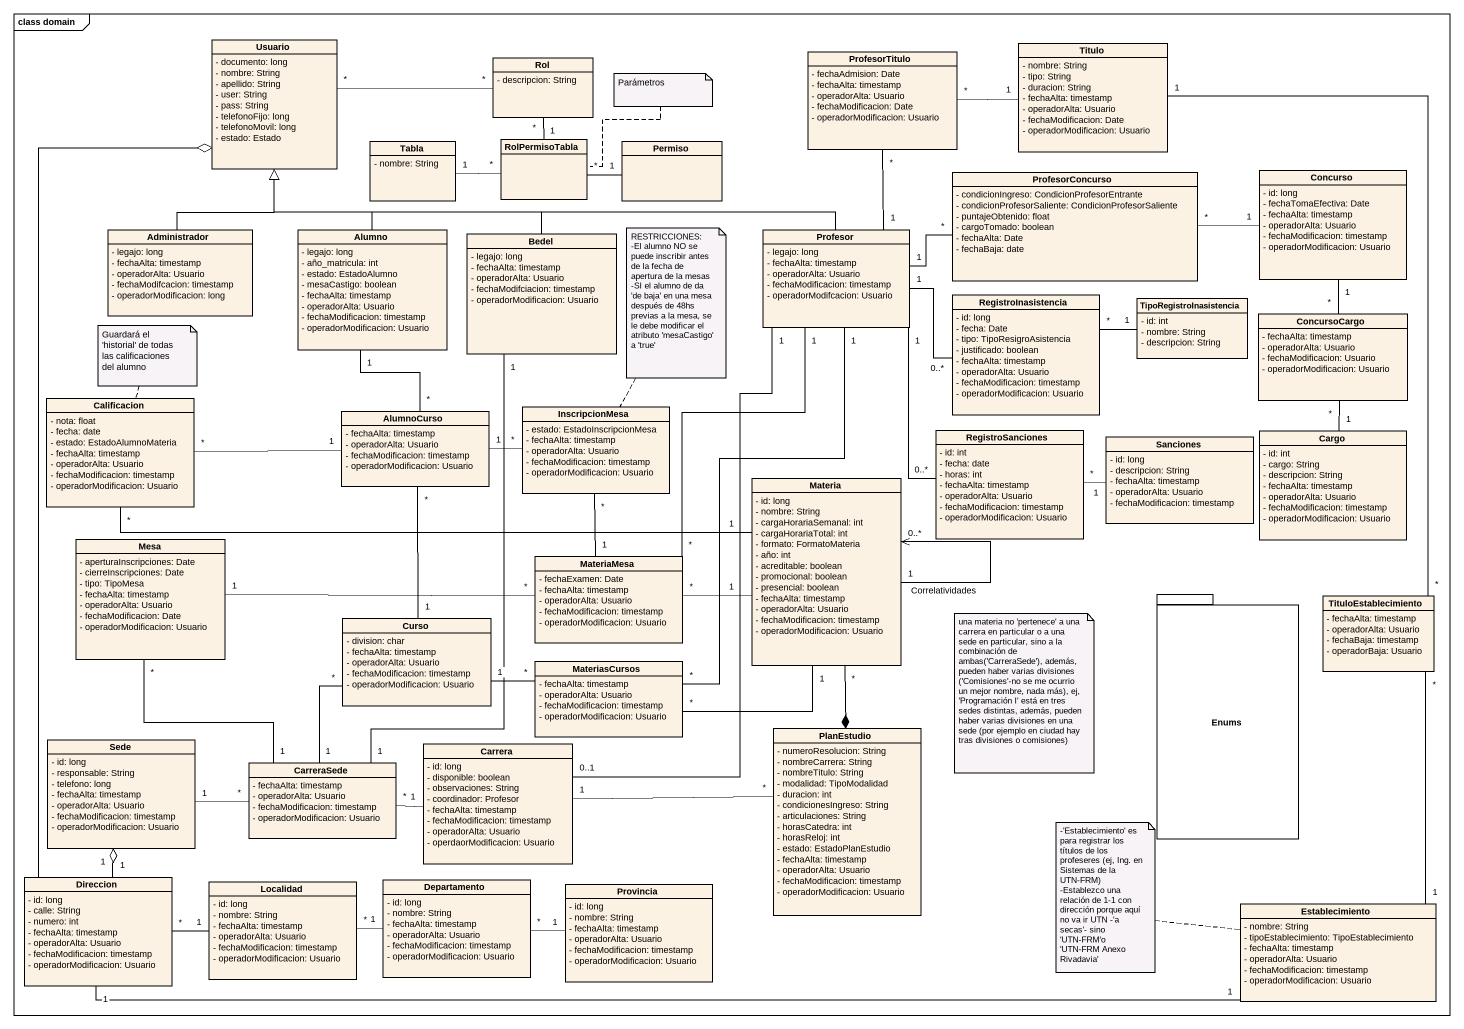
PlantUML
@startuml
mainframe class domain
hide circle
hide empty members
skinparam classAttributeIconSize 0
class Usuario {
  - documento: long
  - nombre: String
  - apellido: String
  - user: String
  - pass: String
  - telefonoFijo: long
  - telefonoMovil: long
  - estado: Estado
}
class Rol {
  - descripcion: String
}
class ProfesorTitulo {
  - fechaAdmision: Date
  - fechaAlta: timestamp
  - operadorAlta: Usuario
  - fechaModificacion: Date
  - operadorModificacion: Usuario
}
class Titulo {
  - nombre: String
  - tipo: String
  - duracion: String
  - fechaAlta: timestamp
  - operadorAlta: Usuario
  - fechaModificacion: Date
  - operadorModificacion: Usuario
}
class Tabla {
  - nombre: String
}
class RolPermisoTabla
class Permiso
class ProfesorConcurso {
  - condicionIngreso: CondicionProfesorEntrante
  - condicionProfesorSaliente: CondicionProfesorSaliente
  - puntajeObtenido: float
  - cargoTomado: boolean
  - fechaAlta: Date
  - fechaBaja: date
}
class Concurso {
  - id: long
  - fechaTomaEfectiva: Date
  - fechaAlta: timestamp
  - operadorAlta: Usuario
  - fechaModificacion: timestamp
  - operadorModificacion: Usuario
}
class Administrador {
  - legajo: long
  - fechaAlta: timestamp
  - operadorAlta: Usuario
  - fechaModifcacion: timestamp
  - operadorModificacion: long
}
class Alumno {
  - legajo: long
  - año_matricula: int
  - estado: EstadoAlumno
  - mesaCastigo: boolean
  - fechaAlta: timestamp
  - operadorAlta: Usuario
  - fechaModificacion: timestamp
  - operadorModificacion: Usuario
}
class Bedel {
  - legajo: long
  - fechaAlta: timestamp
  - operadorAlta: Usuario
  - fechaModifciacion: timestamp
  - operadorModificacion: Usuario
}
class Profesor {
  - legajo: long
  - fechaAlta: timestamp
  - operadorAlta: Usuario
  - fechaModificacion: timestamp
  - operadorModifcacion: Usuario
}
class RegistroInasistencia {
  - id: long
  - fecha: Date
  - tipo: TipoResigroAsistencia
  - justificado: boolean
  - fechaAlta: timestamp
  - operadorAlta: Usuario
  - fechaModificacion: timestamp
  - operadorModificacion: Usuario
}
class TipoRegistroInasistencia {
  - id: int
  - nombre: String
  - descripcion: String
}
class ConcursoCargo {
  - fechaAlta: timestamp
  - operadorAlta: Usuario
  - fechaModificacion: Usuario
  - operadorModificacion: Usuario
}
class Calificacion {
  - nota: float
  - fecha: date
  - estado: EstadoAlumnoMateria
  - fechaAlta: timestamp
  - operadorAlta: Usuario
  - fechaModificacion: timestamp
  - operadorModificacion: Usuario
}
class AlumnoCurso {
  - fechaAlta: timestamp
  - operadorAlta: Usuario
  - fechaModificacion: timestamp
  - operadorModificacion: Usuario
}
class InscripcionMesa {
  - estado: EstadoInscripcionMesa
  - fechaAlta: timestamp
  - operadorAlta: Usuario
  - fechaModificacion: timestamp
  - operadorModificacion: Usuario
}
class RegistroSanciones {
  - id: int
  - fecha: date
  - horas: int
  - fechaAlta: timestamp
  - operadorAlta: Usuario
  - fechaModificacion: timestamp
  - operadorModificacion: Usuario
}
class Sanciones {
  - id: long
  - descripcion: String
  - fechaAlta: timestamp
  - operadorAlta: Usuario
  - fechaModificacion: timestamp
}
class Cargo {
  - id: int
  - cargo: String
  - descripcion: String
  - fechaAlta: timestamp
  - operadorAlta: Usuario
  - fechaModificacion: timestamp
  - operadorModificacion: Usuario
}
class Materia {
  - id: long
  - nombre: String
  - cargaHorariaSemanal: int
  - cargaHorariaTotal: int
  - formato: FormatoMateria
  - año: int
  - acreditable: boolean
  - promocional: boolean
  - presencial: boolean
  - fechaAlta: timestamp
  - operadorAlta: Usuario
  - fechaModificacion: timestamp
  - operadorModificacion: Usuario
}
class Mesa {
  - aperturaInscripciones: Date
  - cierreInscripciones: Date
  - tipo: TipoMesa
  - fechaAlta: timestamp
  - operadorAlta: Usuario
  - fechaModificacion: Date
  - operadorModificacion: Usuario
}
class MateriaMesa {
  - fechaExamen: Date
  - fechaAlta: timestamp
  - operadorAlta: Usuario
  - fechaModificacion: timestamp
  - operadorModificacion: Usuario
}
package Enums {
}
class TituloEstablecimiento {
  - fechaAlta: timestamp
  - operadorAlta: Usuario
  - fechaBaja: timestamp
  - operadorBaja: Usuario
}
class Curso {
  - division: char
  - fechaAlta: timestamp
  - operadorAlta: Usuario
  - fechaModificacion: timestamp
  - operadorModificacion: Usuario
}
class MateriasCursos {
  - fechaAlta: timestamp
  - operadorAlta: Usuario
  - fechaModificacion: timestamp
  - operadorModificacion: Usuario
}
class Sede {
  - id: long
  - responsable: String
  - telefono: long
  - fechaAlta: timestamp
  - operadorAlta: Usuario
  - fechaModificacion: timestamp
  - operadorModificacion: Usuario
}
class Carrera {
  - id: long
  - disponible: boolean
  - observaciones: String
  - coordinador: Profesor
  - fechaAlta: timestamp
  - fechaModificacion: timestamp
  - operadorAlta: Usuario
  - operdaorModificacion: Usuario
}
class PlanEstudio {
  - numeroResolucion: String
  - nombreCarrera: String
  - nombreTitulo: String
  - modalidad: TipoModalidad
  - duracion: int
  - condicionesIngreso: String
  - articulaciones: String
  - horasCatedra: int
  - horasReloj: int
  - estado: EstadoPlanEstudio
  - fechaAlta: timestamp
  - operadorAlta: Usuario
  - fechaModificacion: timestamp
  - operadorModificacion: Usuario
}
class CarreraSede {
  - fechaAlta: timestamp
  - operadorAlta: Usuario
  - fechaModificacion: timestamp
  - operadorModificacion: Usuario
}
class Direccion {
  - id: long
  - calle: String
  - numero: int
  - fechaAlta: timestamp
  - operadorAlta: Usuario
  - fechaModificacion: timestamp
  - operadorModificacion: Usuario
}
class Localidad {
  - id: long
  - nombre: String
  - fechaAlta: timestamp
  - operadorAlta: Usuario
  - fechaModificacion: timestamp
  - operadorModificacion: Usuario
}
class Departamento {
  - id: long
  - nombre: String
  - fechaAlta: timestamp
  - operadorAlta: Usuario
  - fechaModificacion: timestamp
  - operadorModificacion: Usuario
}
class Provincia {
  - id: long
  - nombre: String
  - fechaAlta: timestamp
  - operadorAlta: Usuario
  - fechaModificacion: timestamp
  - operadorModificacion: Usuario
}
class Establecimiento {
  - nombre: String
  - tipoEstablecimiento: TipoEstablecimiento
  - fechaAlta: timestamp
  - operadorAlta: Usuario
  - fechaModificacion: timestamp
  - operadorModificacion: Usuario
}
Usuario "*" -right- "*" Rol
Rol "1" -- "*" RolPermisoTabla
ProfesorTitulo "*" -right- "1" Titulo
Tabla "1" -right- "*" RolPermisoTabla
RolPermisoTabla "*" -right- "1" Permiso
ProfesorConcurso "*" -right- "1" Concurso
Concurso "1" -- "*" ConcursoCargo
Administrador -up-|> Usuario
Alumno -up-|> Usuario
Alumno "1" -- "*" AlumnoCurso
Bedel -up-|> Usuario
Bedel "1" -- "1" CarreraSede
Profesor -left-|> Usuario
Profesor "1" -up- "*" ProfesorTitulo
Profesor "1" -right- "*" ProfesorConcurso
Profesor "1" -right- "0..*" RegistroInasistencia
Profesor "1" -- "0..*" RegistroSanciones
Profesor "1" -- "*" MateriaMesa
RegistroInasistencia "*" -right- "1" TipoRegistroInasistencia
Calificacion "*" -right- "1" AlumnoCurso
Calificacion "*" -right- "1" Materia
InscripcionMesa "*" -left- "1" AlumnoCurso
InscripcionMesa "*" -- "1" MateriaMesa
RegistroSanciones "*" -right- "1" Sanciones
Cargo "1" -up- "*" ConcursoCargo
Materia "1" --> "0..*" Materia : Correlatividades
Materia "*" --* PlanEstudio
Mesa "1" -right- "*" MateriaMesa
Mesa "*" -- "1" CarreraSede
MateriaMesa "*" -right- "1" Materia
TituloEstablecimiento "*" -up- "1" Titulo
Curso "1" -up- "*" AlumnoCurso
Curso "*" -- "1" CarreraSede
MateriasCursos "*" -up- "1" Profesor
MateriasCursos "*" -right- "1" Materia
MateriasCursos "*" -left- "1" Curso
Carrera "0..1" -up- "1" Profesor
Carrera "1" -right- "*" PlanEstudio
CarreraSede "*" -left- "1" Sede
CarreraSede "*" -right- "1" Carrera
Direccion -up-o Usuario
Direccion "1" -up-o "1" Sede
Localidad "1" -left- "*" Direccion
Departamento "1" -left- "*" Localidad
Provincia "1" -left- "*" Departamento
Establecimiento "1" -up- "*" TituloEstablecimiento
Establecimiento "1" -left- "1" Direccion
note top of RolPermisoTabla : Parámetros
note top of InscripcionMesa
  RESTRICCIONES:
  -El alumno NO se puede inscribir antes de la fecha de apertura de la mesas
  -SI el alumno de da 'de baja' en una mesa después de 48hs previas a la mesa, se le debe modificar el atributo 'mesaCastigo' a 'true'
end note
note top of Calificacion : Guardará el 'historial' de todas las calificaciones del alumno
note as N4
  una materia no 'pertenece' a una carrera en particular o a una sede en particular, sino a la combinación de ambas('CarreraSede'), además, pueden haber varias divisiones ('Comisiones'-no se me ocurrio un mejor nombre, nada más), ej, 'Programación I' está en tres sedes distintas, además, pueden haber varias divisiones en una sede (por ejemplo en ciudad hay tras divisiones o comisiones)
end note
note left of Establecimiento
  -'Establecimiento' es para registrar los títulos de los profeseres (ej, Ing. en Sistemas de la UTN-FRM)
  -Establezco una relación de 1-1 con dirección porque aquí no va ir UTN -'a secas'- sino 'UTN-FRM'o 'UTN-FRM Anexo Rivadavia'
end note
@enduml
